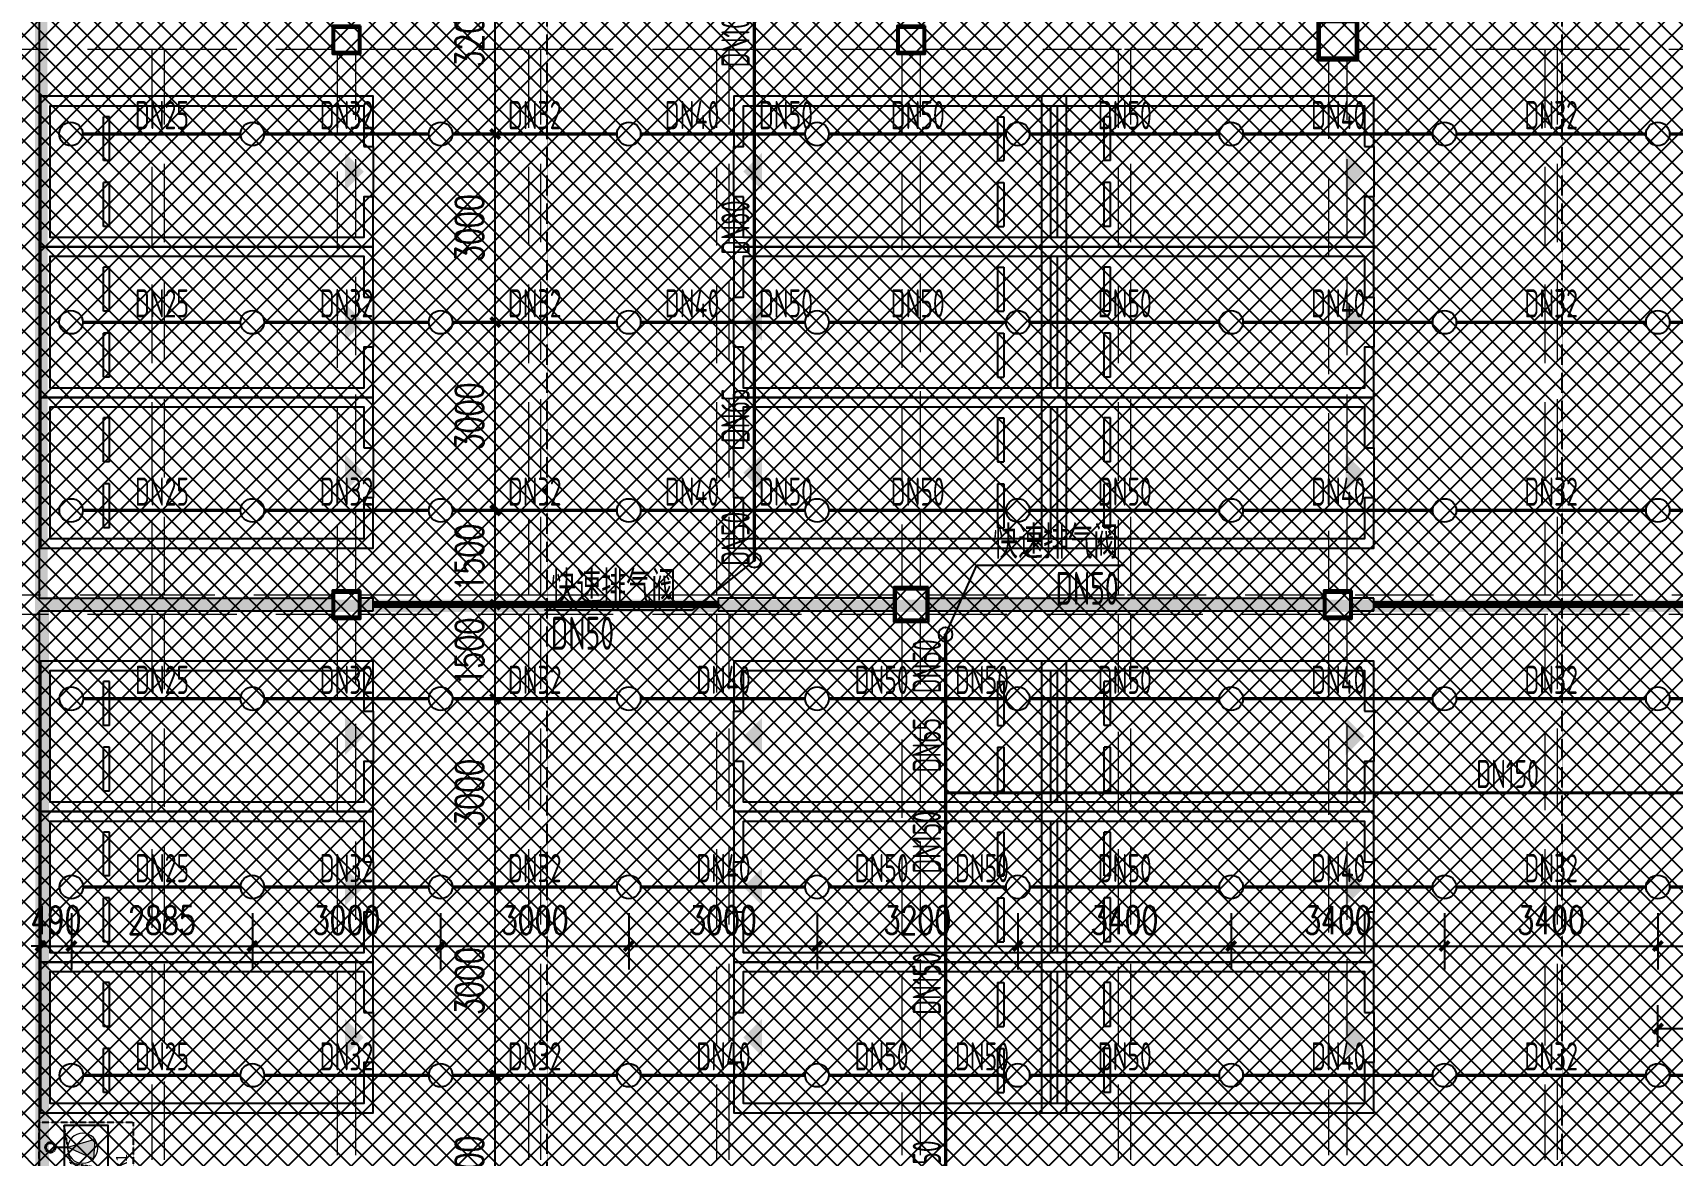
# Model space of a CAD drawing. Extents: x 6824721 to 16538177, y 2478193 to 6665639.
# Drawn here: x 8739264 to 8765394, y 2774926 to 2792814 of the extents above; entities that cross this region are included whole.
import ezdxf

# ---------------------------------------------------------------- set-up
doc = ezdxf.new("R2010")
doc.units = 0
doc.header["$LTSCALE"] = 10
for name, pattern in [('__DASH', [0.35, 0.25, -0.1]), ('DASH', [0.35, 0.25, -0.1]), ('DASHEDX2', [1.5, 1, -0.5]), ('排水', [1.1, 1, -0.1]), ('短虚线', [187.5, 125, -62.5])]:
    doc.linetypes.add(name, pattern=pattern)
for name, color, linetype, lineweight in [('$0$A-PUB_HATCH', 8, 'Continuous', 0), ('GPS-污水', 2, '排水', 40), ('钢梁', 141, 'Continuous', 18)]:
    doc.layers.add(name, color=color, linetype=linetype, lineweight=lineweight)
for name, color, linetype in [('0-wo', 8, 'Continuous'), ('0-绿', 3, 'Continuous'), ('00-停车位', 67, 'Continuous'), ('W-EQUIP_喷头', 7, 'Continuous'), ('W-PIPE-喷淋中', 6, 'Continuous'), ('W-TEXT_喷淋', 7, 'Continuous'), ('W-TWT_DIM', 3, 'Continuous'), ('W-TWT_LEAD', 3, 'Continuous'), ('W-VALVE_喷淋', 7, 'Continuous'), ('WALL', 9, 'Continuous'), ('排水', 224, 'DASHEDX2'), ('集水坑', 4, 'Continuous')]:
    doc.layers.add(name, color=color, linetype=linetype)
doc.styles.add('_TCH_DIM_T3', font='SIMPLEX', dxfattribs={"width": 0.705882, "bigfont": 'GBCBIG'})
doc.styles.add('_TWT_PIPEDN', font='TSSDENG', dxfattribs={"width": 0.8, "height": 3.5, "bigfont": 'TSSDCHN'})
doc.styles.add('_TWT_SERIAL', font='TSSDENG', dxfattribs={"width": 0.8, "height": 3.5, "bigfont": 'TSSDCHN'})
doc.styles.get("Standard").update_dxf_attribs({"font": 'TSSDENG.shx', "width": 0.7, "bigfont": 'TSSDCHN.shx'})
doc.styles.add('黑体', font='simhei.ttf', dxfattribs={"width": 0.65})
doc.dimstyles.new('_TWT_ARCH&&150', dxfattribs={"dimtxt": 446.25, "dimasz": 150, "dimexe": 375, "dimexo": 450, "dimgap": 189.375, "dimtad": 1, "dimdec": 0, "dimzin": 0, "dimdsep": 46, "dimtxsty": '_TCH_DIM_T3', "dimblk": 'ARCHTICK', "dimcen": 0.09, "dimclrt": 7, "dimazin": 2, "dimtfac": 1, "dimtdec": 0, "dimtix": 1, "dimtmove": 2, "dimatfit": 3, "dimfxl": 0, "dimtolj": 1, "dimtzin": 0, "dimarcsym": 0})

# ---------------------------------------------------------------- blocks, each defined once
blk = doc.blocks.new('车位2400x5300')
at = {"layer": '00-停车位', "color": 251}
for p, q in [((-875, -1000), (-175, -1000)), ((-875, -1100), (-875, -1000)), ((-175, -1100), (-175, -1000)), ((175, -1000), (875, -1000)), ((175, -1100), (175, -1000)), ((875, -1100), (875, -1000)), ((-875, -1100), (-175, -1100)), ((175, -1100), (875, -1100)), ((400, -5300), (-400, -5300))]:
    blk.add_line(p, q, dxfattribs=at)
blk.add_lwpolyline([(400, -5150), (400, -5300), (1200, -5300), (1200, 0), (-1200, 0), (-1200, -5300), (-400, -5300), (-400, -5150), (-1050, -5150), (-1050, -150), (1050, -150), (1050, -5150), (400, -5150)], dxfattribs=at)
blk.add_lwpolyline([(0, -5150, 0, 600, 0), (0, -4850, 600, 600, 0)], format="xyseb", dxfattribs=at)
blk = doc.blocks.new('$DorLib2D$00000213')
at = {"color": 0, "linetype": 'DASH', "const_width": 0.02}
blk.add_lwpolyline([(0.5, 0), (-0.5, 0)], dxfattribs=at)
blk = doc.blocks.new('$SB01_1')
h = blk.add_hatch(color=256)
h.dxf.hatch_style = 1
h.paths.add_polyline_path([(-0.381, -0.323), (0.5, 0), (-0.381, 0.323)])
h.paths.add_polyline_path([(0, 0), (0.002, 0), (0.002, 0.001), (0, 0.001)], flags=24)
h.paths.add_polyline_path([(0, -0.002), (0.003, -0.002), (0.003, -0.001), (0, -0.001)], flags=24)
h.paths.add_polyline_path([(0, -0.003), (0.003, -0.003), (0.003, -0.002), (0, -0.002)], flags=24)
for p, q in [((0.5, 0), (-0.381, 0.323)), ((-0.381, 0.323), (-0.381, -0.323)), ((0.5, 0), (-0.381, -0.323))]:
    blk.add_line(p, q)
blk.add_circle((0, 0), 0.5)
at = {"flags": 1}
for tag, p in [('UNIT', (0, 0)), ('SPEC', (0, -0.002)), ('WHAT', (0, -0.003))]:
    blk.add_attdef(tag, p, '', height=0.001, dxfattribs=at)
blk = doc.blocks.new('人防集水坑')
at = {"layer": 'GPS-污水', "color": 8, "linetype": '排水', "const_width": 35}
for points in [[(307486, 701151), (307284, 701151)], [(307486, 700451), (307284, 700451)]]:
    blk.add_lwpolyline(points, dxfattribs=at)
at = {"layer": 'GPS-污水', "color": 8, "linetype": '排水'}
for centre in [(307561, 701151), (307561, 700451)]:
    blk.add_circle(centre, 75, dxfattribs=at)
at = {"layer": '集水坑', "color": 8, "linetype": 'DASH', "ltscale": 0.5}
blk.add_lwpolyline([(306241, 700051), (306241, 701551), (307741, 701551), (307741, 700051)], close=True, dxfattribs=at)
at = {"layer": '集水坑', "color": 8, "linetype": 'Continuous', "ltscale": 0.5}
for points in [[(306641, 701501), (306641, 700801), (307341, 700801), (307341, 701501)], [(306641, 700801), (306641, 700101), (307341, 700101), (307341, 700801)]]:
    blk.add_lwpolyline(points, close=True, dxfattribs=at)
at = {"layer": '集水坑', "color": 8, "linetype": 'DASH', "ltscale": 0.5}
for points in [[(307341, 700801), (307237, 701397), (306641, 701501)], [(307347, 700101), (307243, 700697), (306647, 700801)]]:
    blk.add_lwpolyline(points, dxfattribs=at)
at = {"layer": '$0$A-PUB_HATCH', "color": 8, "linetype": '排水', "xscale": -480.0000000000002, "yscale": 480.0000000000002, "zscale": 480.0000000000002, "rotation": 176.2535374729293}
for p in [(307045, 701164, 0), (307045, 700464, 0)]:
    blk.add_blockref('$SB01_1', p, dxfattribs=at)
blk = doc.blocks.new('42pk')
at = {"layer": '排水', "color": 8, "linetype": 'DASH'}
blk.add_lwpolyline([(443632, 676465, 0, 0, 0), (442920, 675753, 160, 0, 0), (442496, 675329, 0, 0, 0)], format="xyseb", dxfattribs=at)
at = {"layer": '集水坑', "color": 8, "linetype": 'Continuous', "rotation": 180}
blk.add_blockref('人防集水坑', (748632, 1375275), dxfattribs=at)
at = {"layer": '0-绿', "color": 8, "linetype": 'DASH', "style": '黑体'}
blk.add_text('JSK1', height=179.2, rotation=90, dxfattribs=at).set_placement((442293, 674230, 0))
blk = doc.blocks.new('jkytk')
at = {"layer": 'WALL', "color": 1, "const_width": 200}
for points in [[(8419664, 2828577), (8419664, 2819527), (8425839, 2819527), (8425839, 2802402), (8434014, 2802402), (8434014, 2792327), (8466189, 2792327), (8466189, 2801009), (8461189, 2801002), (8461089, 2801002), (8461089, 2837102)], [(8417164, 2796727), (8417164, 2780577), (8413214, 2780577), (8413214, 2783127), (8411314, 2783127), (8411314, 2765427), (8417114, 2765427), (8417114, 2753027), (8434039, 2753027), (8434014, 2802402), (8425839, 2802402), (8425839, 2801652), (8417164, 2801652), (8417164, 2796727)]]:
    blk.add_lwpolyline(points, dxfattribs=at)
blk.add_lwpolyline([(8466189, 2792334), (8461189, 2792327), (8461189, 2792327), (8434039, 2792327), (8434039, 2753027), (8434039, 2753027), (8434039, 2759127), (8434039, 2759127), (8434039, 2753027), (8403214, 2753027), (8403214, 2744027), (8403214, 2744027), (8403214, 2739327), (8479774, 2739327), (8512896, 2775811), (8504549, 2783327), (8498891, 2783328), (8498891, 2792315), (8482776, 2792342), (8482776, 2801322), (8466189, 2801322)], close=True, dxfattribs=at)
blk = doc.blocks.new('LIANGMOBAN')
at = {"layer": '钢梁', "color": 8, "linetype": '短虚线', "lineweight": 18}
for p, q in [((1868791, 78578), (1871791, 78578)), ((1871691, 78578), (1871691, 69878)), ((1871791, 78578), (1874566, 78578)), ((1871891, 69878), (1871891, 78578)), ((1874641, 78503), (1874641, 69953)), ((1874941, 69953), (1874941, 78503)), ((1875016, 78578), (1877791, 78578)), ((1877691, 78578), (1877691, 69878)), ((1877791, 78578), (1880791, 78578)), ((1877891, 69878), (1877891, 78578)), ((1880691, 78578), (1880691, 69878)), ((1880791, 78578), (1883566, 78578)), ((1880891, 69878), (1880891, 78578)), ((1883641, 78503), (1883641, 70003)), ((1883941, 70003), (1883941, 78503)), ((1884016, 78578), (1887191, 78578)), ((1887091, 78578), (1887091, 69878)), ((1887191, 78578), (1890266, 78578)), ((1887291, 69878), (1887291, 78578)), ((1890441, 78403), (1890441, 69953)), ((1890741, 69953), (1890741, 78403)), ((1890916, 78578), (1893991, 78578)), ((1893891, 78578), (1893891, 69878)), ((1893991, 78578), (1897066, 78578)), ((1894091, 69878), (1894091, 78578)), ((1871791, 69878), (1868791, 69878)), ((1874566, 69878), (1871791, 69878)), ((1877791, 69878), (1875016, 69878)), ((1880791, 69878), (1877791, 69878)), ((1883516, 69878), (1880791, 69878)), ((1887191, 69878), (1884066, 69878)), ((1890366, 69878), (1887191, 69878)), ((1893991, 69878), (1890816, 69878)), ((1897166, 69878), (1893991, 69878)), ((1868791, 69578), (1871791, 69578)), ((1871691, 69578), (1871691, 60878)), ((1871791, 69578), (1874566, 69578)), ((1871891, 60878), (1871891, 69578)), ((1875016, 69578), (1877791, 69578)), ((1877691, 69578), (1877691, 60878)), ((1877791, 69578), (1880791, 69578)), ((1877891, 60878), (1877891, 69578)), ((1880691, 69578), (1880691, 60878)), ((1880791, 69578), (1883516, 69578)), ((1880891, 60878), (1880891, 69578)), ((1884066, 69578), (1887191, 69578)), ((1887091, 69578), (1887091, 60878)), ((1887191, 69578), (1890366, 69578)), ((1887291, 60878), (1887291, 69578)), ((1890816, 69578), (1893991, 69578)), ((1893891, 69578), (1893891, 60878)), ((1893991, 69578), (1897166, 69578)), ((1894091, 60878), (1894091, 69578)), ((1874641, 69503), (1874641, 60953)), ((1874941, 60953), (1874941, 69503)), ((1883641, 69453), (1883641, 60953)), ((1883941, 60953), (1883941, 69453)), ((1890441, 69503), (1890441, 60953)), ((1890741, 60953), (1890741, 69503))]:
    blk.add_line(p, q, dxfattribs=at)
blk = doc.blocks.new('_ArchTick')
at = {"color": 0, "linetype": 'ByBlock', "const_width": 0.4}
blk.add_lwpolyline([(-0.5, -0.5), (0.5, 0.5)], dxfattribs=at)
blk = doc.blocks.new('*D895')
at = {"layer": 'Defpoints', "color": 0, "transparency": 16777216}
for p in [(8768564, 2776945), (8765164, 2776201), (8768564, 2776201)]:
    blk.add_point(p, dxfattribs=at)
at = {"layer": 'W-TWT_DIM', "color": 0, "lineweight": -2, "transparency": 16777216}
for p, q in [((8765164, 2776651), (8765164, 2777320)), ((8768564, 2776651), (8768564, 2777320)), ((8765164, 2776945), (8768564, 2776945))]:
    blk.add_line(p, q, dxfattribs=at)
at = {"layer": 'W-TWT_DIM', "color": 0, "lineweight": -2, "transparency": 16777216, "xscale": 150, "yscale": 150, "zscale": 150, "rotation": 180}
blk.add_blockref('_ArchTick', (8765164, 2776945), dxfattribs=at)
at = {"layer": 'W-TWT_DIM', "color": 0, "lineweight": -2, "transparency": 16777216, "xscale": 150, "yscale": 150, "zscale": 150}
blk.add_blockref('_ArchTick', (8768564, 2776945), dxfattribs=at)
at = {"layer": 'W-TWT_DIM', "color": 7, "transparency": 16777216, "insert": (8766864, 2777357), "char_height": 446.2, "attachment_point": 5, "style": '_TCH_DIM_T3'}
blk.add_mtext('\\A1;3400', dxfattribs=at)
blk = doc.blocks.new('*D1276')
at = {"layer": 'Defpoints', "color": 0, "transparency": 16777216}
for p in [(8746635, 2776201), (8746635, 2776201), (8746635, 2773201)]:
    blk.add_point(p, dxfattribs=at)
at = {"layer": 'W-TWT_DIM', "color": 0, "lineweight": -2, "transparency": 16777216}
for p, q in [((8746185, 2776201), (8746260, 2776201)), ((8746635, 2773201), (8746635, 2776201)), ((8746185, 2773201), (8746260, 2773201))]:
    blk.add_line(p, q, dxfattribs=at)
at = {"layer": 'W-TWT_DIM', "color": 0, "lineweight": -2, "transparency": 16777216, "xscale": 150, "yscale": 150, "zscale": 150}
for p, rotation in [((8746635, 2776201), 90), ((8746635, 2773201), 270)]:
    blk.add_blockref('_ArchTick', p, dxfattribs=dict(at, rotation=rotation))
at = {"layer": 'W-TWT_DIM', "color": 7, "transparency": 16777216, "insert": (8746222, 2774701), "char_height": 446.2, "attachment_point": 5, "rotation": 90, "style": '_TCH_DIM_T3'}
blk.add_mtext('\\A1;3000', dxfattribs=at)
blk = doc.blocks.new('*D1277')
at = {"layer": 'Defpoints', "color": 0, "transparency": 16777216}
for p in [(8746635, 2779201), (8746635, 2779201), (8746635, 2776201)]:
    blk.add_point(p, dxfattribs=at)
at = {"layer": 'W-TWT_DIM', "color": 0, "lineweight": -2, "transparency": 16777216}
for p, q in [((8746185, 2779201), (8746260, 2779201)), ((8746635, 2776201), (8746635, 2779201)), ((8746185, 2776201), (8746260, 2776201))]:
    blk.add_line(p, q, dxfattribs=at)
at = {"layer": 'W-TWT_DIM', "color": 0, "lineweight": -2, "transparency": 16777216, "xscale": 150, "yscale": 150, "zscale": 150}
for p, rotation in [((8746635, 2779201), 90), ((8746635, 2776201), 270)]:
    blk.add_blockref('_ArchTick', p, dxfattribs=dict(at, rotation=rotation))
at = {"layer": 'W-TWT_DIM', "color": 7, "transparency": 16777216, "insert": (8746222, 2777701), "char_height": 446.2, "attachment_point": 5, "rotation": 90, "style": '_TCH_DIM_T3'}
blk.add_mtext('\\A1;3000', dxfattribs=at)
blk = doc.blocks.new('*D1278')
at = {"layer": 'Defpoints', "color": 0, "transparency": 16777216}
for p in [(8746635, 2782201), (8746635, 2782201), (8746635, 2779201)]:
    blk.add_point(p, dxfattribs=at)
at = {"layer": 'W-TWT_DIM', "color": 0, "lineweight": -2, "transparency": 16777216}
for p, q in [((8746185, 2782201), (8746260, 2782201)), ((8746635, 2779201), (8746635, 2782201)), ((8746185, 2779201), (8746260, 2779201))]:
    blk.add_line(p, q, dxfattribs=at)
at = {"layer": 'W-TWT_DIM', "color": 0, "lineweight": -2, "transparency": 16777216, "xscale": 150, "yscale": 150, "zscale": 150}
for p, rotation in [((8746635, 2782201), 90), ((8746635, 2779201), 270)]:
    blk.add_blockref('_ArchTick', p, dxfattribs=dict(at, rotation=rotation))
at = {"layer": 'W-TWT_DIM', "color": 7, "transparency": 16777216, "insert": (8746222, 2780701), "char_height": 446.2, "attachment_point": 5, "rotation": 90, "style": '_TCH_DIM_T3'}
blk.add_mtext('\\A1;3000', dxfattribs=at)
blk = doc.blocks.new('*D1279')
at = {"layer": 'Defpoints', "color": 0, "transparency": 16777216}
for p in [(8746635, 2783701), (8746635, 2783701), (8746635, 2782201)]:
    blk.add_point(p, dxfattribs=at)
at = {"layer": 'W-TWT_DIM', "color": 0, "lineweight": -2, "transparency": 16777216}
for p, q in [((8746185, 2783701), (8746260, 2783701)), ((8746635, 2782201), (8746635, 2783701)), ((8746185, 2782201), (8746260, 2782201))]:
    blk.add_line(p, q, dxfattribs=at)
at = {"layer": 'W-TWT_DIM', "color": 0, "lineweight": -2, "transparency": 16777216, "xscale": 150, "yscale": 150, "zscale": 150}
for p, rotation in [((8746635, 2783701), 90), ((8746635, 2782201), 270)]:
    blk.add_blockref('_ArchTick', p, dxfattribs=dict(at, rotation=rotation))
at = {"layer": 'W-TWT_DIM', "color": 7, "transparency": 16777216, "insert": (8746222, 2782951), "char_height": 446.2, "attachment_point": 5, "rotation": 90, "style": '_TCH_DIM_T3'}
blk.add_mtext('\\A1;1500', dxfattribs=at)
blk = doc.blocks.new('*D1280')
at = {"layer": 'Defpoints', "color": 0, "transparency": 16777216}
for p in [(8746635, 2785201), (8746635, 2785201), (8746635, 2783701)]:
    blk.add_point(p, dxfattribs=at)
at = {"layer": 'W-TWT_DIM', "color": 0, "lineweight": -2, "transparency": 16777216}
for p, q in [((8746185, 2785201), (8746260, 2785201)), ((8746635, 2783701), (8746635, 2785201)), ((8746185, 2783701), (8746260, 2783701))]:
    blk.add_line(p, q, dxfattribs=at)
at = {"layer": 'W-TWT_DIM', "color": 0, "lineweight": -2, "transparency": 16777216, "xscale": 150, "yscale": 150, "zscale": 150}
for p, rotation in [((8746635, 2785201), 90), ((8746635, 2783701), 270)]:
    blk.add_blockref('_ArchTick', p, dxfattribs=dict(at, rotation=rotation))
at = {"layer": 'W-TWT_DIM', "color": 7, "transparency": 16777216, "insert": (8746222, 2784451), "char_height": 446.2, "attachment_point": 5, "rotation": 90, "style": '_TCH_DIM_T3'}
blk.add_mtext('\\A1;1500', dxfattribs=at)
blk = doc.blocks.new('*D1281')
at = {"layer": 'Defpoints', "color": 0, "transparency": 16777216}
for p in [(8746635, 2788201), (8746635, 2788201), (8746635, 2785201)]:
    blk.add_point(p, dxfattribs=at)
at = {"layer": 'W-TWT_DIM', "color": 0, "lineweight": -2, "transparency": 16777216}
for p, q in [((8746185, 2788201), (8746260, 2788201)), ((8746635, 2785201), (8746635, 2788201)), ((8746185, 2785201), (8746260, 2785201))]:
    blk.add_line(p, q, dxfattribs=at)
at = {"layer": 'W-TWT_DIM', "color": 0, "lineweight": -2, "transparency": 16777216, "xscale": 150, "yscale": 150, "zscale": 150}
for p, rotation in [((8746635, 2788201), 90), ((8746635, 2785201), 270)]:
    blk.add_blockref('_ArchTick', p, dxfattribs=dict(at, rotation=rotation))
at = {"layer": 'W-TWT_DIM', "color": 7, "transparency": 16777216, "insert": (8746222, 2786701), "char_height": 446.2, "attachment_point": 5, "rotation": 90, "style": '_TCH_DIM_T3'}
blk.add_mtext('\\A1;3000', dxfattribs=at)
blk = doc.blocks.new('*D1282')
at = {"layer": 'Defpoints', "color": 0, "transparency": 16777216}
for p in [(8746635, 2791201), (8746635, 2791201), (8746635, 2788201)]:
    blk.add_point(p, dxfattribs=at)
at = {"layer": 'W-TWT_DIM', "color": 0, "lineweight": -2, "transparency": 16777216}
for p, q in [((8746185, 2791201), (8746260, 2791201)), ((8746635, 2788201), (8746635, 2791201)), ((8746185, 2788201), (8746260, 2788201))]:
    blk.add_line(p, q, dxfattribs=at)
at = {"layer": 'W-TWT_DIM', "color": 0, "lineweight": -2, "transparency": 16777216, "xscale": 150, "yscale": 150, "zscale": 150}
for p, rotation in [((8746635, 2791201), 90), ((8746635, 2788201), 270)]:
    blk.add_blockref('_ArchTick', p, dxfattribs=dict(at, rotation=rotation))
at = {"layer": 'W-TWT_DIM', "color": 7, "transparency": 16777216, "insert": (8746222, 2789701), "char_height": 446.2, "attachment_point": 5, "rotation": 90, "style": '_TCH_DIM_T3'}
blk.add_mtext('\\A1;3000', dxfattribs=at)
blk = doc.blocks.new('*D1283')
at = {"layer": 'Defpoints', "color": 0, "transparency": 16777216}
for p in [(8746635, 2794401), (8746635, 2794401), (8746635, 2791201)]:
    blk.add_point(p, dxfattribs=at)
at = {"layer": 'W-TWT_DIM', "color": 0, "lineweight": -2, "transparency": 16777216}
for p, q in [((8746185, 2794401), (8746260, 2794401)), ((8746635, 2791201), (8746635, 2794401)), ((8746185, 2791201), (8746260, 2791201))]:
    blk.add_line(p, q, dxfattribs=at)
at = {"layer": 'W-TWT_DIM', "color": 0, "lineweight": -2, "transparency": 16777216, "xscale": 150, "yscale": 150, "zscale": 150}
for p, rotation in [((8746635, 2794401), 90), ((8746635, 2791201), 270)]:
    blk.add_blockref('_ArchTick', p, dxfattribs=dict(at, rotation=rotation))
at = {"layer": 'W-TWT_DIM', "color": 7, "transparency": 16777216, "insert": (8746222, 2792801), "char_height": 446.2, "attachment_point": 5, "rotation": 90, "style": '_TCH_DIM_T3'}
blk.add_mtext('\\A1;3200', dxfattribs=at)
blk = doc.blocks.new('*D1419')
at = {"layer": 'Defpoints', "color": 0, "transparency": 16777216}
for p in [(8765164, 2779236), (8768164, 2779236), (8768164, 2778260)]:
    blk.add_point(p, dxfattribs=at)
at = {"layer": 'W-TWT_DIM', "color": 0, "lineweight": -2, "transparency": 16777216}
for p, q in [((8765164, 2778786), (8765164, 2777885)), ((8768164, 2778786), (8768164, 2777885)), ((8765164, 2778260), (8768164, 2778260))]:
    blk.add_line(p, q, dxfattribs=at)
at = {"layer": 'W-TWT_DIM', "color": 0, "lineweight": -2, "transparency": 16777216, "xscale": 150, "yscale": 150, "zscale": 150, "rotation": 180}
blk.add_blockref('_ArchTick', (8765164, 2778260), dxfattribs=at)
at = {"layer": 'W-TWT_DIM', "color": 0, "lineweight": -2, "transparency": 16777216, "xscale": 150, "yscale": 150, "zscale": 150}
blk.add_blockref('_ArchTick', (8768164, 2778260), dxfattribs=at)
at = {"layer": 'W-TWT_DIM', "color": 7, "transparency": 16777216, "insert": (8766664, 2778672), "char_height": 446.2, "attachment_point": 5, "style": '_TCH_DIM_T3'}
blk.add_mtext('\\A1;3000', dxfattribs=at)
blk = doc.blocks.new('*D1420')
at = {"layer": 'Defpoints', "color": 0, "transparency": 16777216}
for p in [(8761764, 2779236), (8765164, 2779236), (8765164, 2778260)]:
    blk.add_point(p, dxfattribs=at)
at = {"layer": 'W-TWT_DIM', "color": 0, "lineweight": -2, "transparency": 16777216}
for p, q in [((8761764, 2778786), (8761764, 2777885)), ((8765164, 2778786), (8765164, 2777885)), ((8761764, 2778260), (8765164, 2778260))]:
    blk.add_line(p, q, dxfattribs=at)
at = {"layer": 'W-TWT_DIM', "color": 0, "lineweight": -2, "transparency": 16777216, "xscale": 150, "yscale": 150, "zscale": 150, "rotation": 180}
blk.add_blockref('_ArchTick', (8761764, 2778260), dxfattribs=at)
at = {"layer": 'W-TWT_DIM', "color": 0, "lineweight": -2, "transparency": 16777216, "xscale": 150, "yscale": 150, "zscale": 150}
blk.add_blockref('_ArchTick', (8765164, 2778260), dxfattribs=at)
at = {"layer": 'W-TWT_DIM', "color": 7, "transparency": 16777216, "insert": (8763464, 2778672), "char_height": 446.2, "attachment_point": 5, "style": '_TCH_DIM_T3'}
blk.add_mtext('\\A1;3400', dxfattribs=at)
blk = doc.blocks.new('*D1421')
at = {"layer": 'Defpoints', "color": 0, "transparency": 16777216}
for p in [(8758364, 2779236), (8761764, 2779236), (8761764, 2778260)]:
    blk.add_point(p, dxfattribs=at)
at = {"layer": 'W-TWT_DIM', "color": 0, "lineweight": -2, "transparency": 16777216}
for p, q in [((8758364, 2778786), (8758364, 2777885)), ((8761764, 2778786), (8761764, 2777885)), ((8758364, 2778260), (8761764, 2778260))]:
    blk.add_line(p, q, dxfattribs=at)
at = {"layer": 'W-TWT_DIM', "color": 0, "lineweight": -2, "transparency": 16777216, "xscale": 150, "yscale": 150, "zscale": 150, "rotation": 180}
blk.add_blockref('_ArchTick', (8758364, 2778260), dxfattribs=at)
at = {"layer": 'W-TWT_DIM', "color": 0, "lineweight": -2, "transparency": 16777216, "xscale": 150, "yscale": 150, "zscale": 150}
blk.add_blockref('_ArchTick', (8761764, 2778260), dxfattribs=at)
at = {"layer": 'W-TWT_DIM', "color": 7, "transparency": 16777216, "insert": (8760064, 2778672), "char_height": 446.2, "attachment_point": 5, "style": '_TCH_DIM_T3'}
blk.add_mtext('\\A1;3400', dxfattribs=at)
blk = doc.blocks.new('*D1422')
at = {"layer": 'Defpoints', "color": 0, "transparency": 16777216}
for p in [(8754964, 2779236), (8758364, 2779236), (8758364, 2778260)]:
    blk.add_point(p, dxfattribs=at)
at = {"layer": 'W-TWT_DIM', "color": 0, "lineweight": -2, "transparency": 16777216}
for p, q in [((8754964, 2778786), (8754964, 2777885)), ((8758364, 2778786), (8758364, 2777885)), ((8754964, 2778260), (8758364, 2778260))]:
    blk.add_line(p, q, dxfattribs=at)
at = {"layer": 'W-TWT_DIM', "color": 0, "lineweight": -2, "transparency": 16777216, "xscale": 150, "yscale": 150, "zscale": 150, "rotation": 180}
blk.add_blockref('_ArchTick', (8754964, 2778260), dxfattribs=at)
at = {"layer": 'W-TWT_DIM', "color": 0, "lineweight": -2, "transparency": 16777216, "xscale": 150, "yscale": 150, "zscale": 150}
blk.add_blockref('_ArchTick', (8758364, 2778260), dxfattribs=at)
at = {"layer": 'W-TWT_DIM', "color": 7, "transparency": 16777216, "insert": (8756664, 2778672), "char_height": 446.2, "attachment_point": 5, "style": '_TCH_DIM_T3'}
blk.add_mtext('\\A1;3400', dxfattribs=at)
blk = doc.blocks.new('*D1423')
at = {"layer": 'Defpoints', "color": 0, "transparency": 16777216}
for p in [(8751764, 2779236), (8754964, 2779236), (8754964, 2778260)]:
    blk.add_point(p, dxfattribs=at)
at = {"layer": 'W-TWT_DIM', "color": 0, "lineweight": -2, "transparency": 16777216}
for p, q in [((8751764, 2778786), (8751764, 2777885)), ((8754964, 2778786), (8754964, 2777885)), ((8751764, 2778260), (8754964, 2778260))]:
    blk.add_line(p, q, dxfattribs=at)
at = {"layer": 'W-TWT_DIM', "color": 0, "lineweight": -2, "transparency": 16777216, "xscale": 150, "yscale": 150, "zscale": 150, "rotation": 180}
blk.add_blockref('_ArchTick', (8751764, 2778260), dxfattribs=at)
at = {"layer": 'W-TWT_DIM', "color": 0, "lineweight": -2, "transparency": 16777216, "xscale": 150, "yscale": 150, "zscale": 150}
blk.add_blockref('_ArchTick', (8754964, 2778260), dxfattribs=at)
at = {"layer": 'W-TWT_DIM', "color": 7, "transparency": 16777216, "insert": (8753364, 2778672), "char_height": 446.2, "attachment_point": 5, "style": '_TCH_DIM_T3'}
blk.add_mtext('\\A1;3200', dxfattribs=at)
blk = doc.blocks.new('*D1424')
at = {"layer": 'Defpoints', "color": 0, "transparency": 16777216}
for p in [(8748764, 2779236), (8751764, 2779236), (8751764, 2778260)]:
    blk.add_point(p, dxfattribs=at)
at = {"layer": 'W-TWT_DIM', "color": 0, "lineweight": -2, "transparency": 16777216}
for p, q in [((8748764, 2778786), (8748764, 2777885)), ((8751764, 2778786), (8751764, 2777885)), ((8748764, 2778260), (8751764, 2778260))]:
    blk.add_line(p, q, dxfattribs=at)
at = {"layer": 'W-TWT_DIM', "color": 0, "lineweight": -2, "transparency": 16777216, "xscale": 150, "yscale": 150, "zscale": 150, "rotation": 180}
blk.add_blockref('_ArchTick', (8748764, 2778260), dxfattribs=at)
at = {"layer": 'W-TWT_DIM', "color": 0, "lineweight": -2, "transparency": 16777216, "xscale": 150, "yscale": 150, "zscale": 150}
blk.add_blockref('_ArchTick', (8751764, 2778260), dxfattribs=at)
at = {"layer": 'W-TWT_DIM', "color": 7, "transparency": 16777216, "insert": (8750264, 2778672), "char_height": 446.2, "attachment_point": 5, "style": '_TCH_DIM_T3'}
blk.add_mtext('\\A1;3000', dxfattribs=at)
blk = doc.blocks.new('*D1425')
at = {"layer": 'Defpoints', "color": 0, "transparency": 16777216}
for p in [(8745764, 2779236), (8748764, 2779236), (8748764, 2778260)]:
    blk.add_point(p, dxfattribs=at)
at = {"layer": 'W-TWT_DIM', "color": 0, "lineweight": -2, "transparency": 16777216}
for p, q in [((8745764, 2778786), (8745764, 2777885)), ((8748764, 2778786), (8748764, 2777885)), ((8745764, 2778260), (8748764, 2778260))]:
    blk.add_line(p, q, dxfattribs=at)
at = {"layer": 'W-TWT_DIM', "color": 0, "lineweight": -2, "transparency": 16777216, "xscale": 150, "yscale": 150, "zscale": 150, "rotation": 180}
blk.add_blockref('_ArchTick', (8745764, 2778260), dxfattribs=at)
at = {"layer": 'W-TWT_DIM', "color": 0, "lineweight": -2, "transparency": 16777216, "xscale": 150, "yscale": 150, "zscale": 150}
blk.add_blockref('_ArchTick', (8748764, 2778260), dxfattribs=at)
at = {"layer": 'W-TWT_DIM', "color": 7, "transparency": 16777216, "insert": (8747264, 2778672), "char_height": 446.2, "attachment_point": 5, "style": '_TCH_DIM_T3'}
blk.add_mtext('\\A1;3000', dxfattribs=at)
blk = doc.blocks.new('*D1426')
at = {"layer": 'Defpoints', "color": 0, "transparency": 16777216}
for p in [(8742764, 2779236), (8745764, 2779236), (8745764, 2778260)]:
    blk.add_point(p, dxfattribs=at)
at = {"layer": 'W-TWT_DIM', "color": 0, "lineweight": -2, "transparency": 16777216}
for p, q in [((8742764, 2778786), (8742764, 2777885)), ((8745764, 2778786), (8745764, 2777885)), ((8742764, 2778260), (8745764, 2778260))]:
    blk.add_line(p, q, dxfattribs=at)
at = {"layer": 'W-TWT_DIM', "color": 0, "lineweight": -2, "transparency": 16777216, "xscale": 150, "yscale": 150, "zscale": 150, "rotation": 180}
blk.add_blockref('_ArchTick', (8742764, 2778260), dxfattribs=at)
at = {"layer": 'W-TWT_DIM', "color": 0, "lineweight": -2, "transparency": 16777216, "xscale": 150, "yscale": 150, "zscale": 150}
blk.add_blockref('_ArchTick', (8745764, 2778260), dxfattribs=at)
at = {"layer": 'W-TWT_DIM', "color": 7, "transparency": 16777216, "insert": (8744264, 2778672), "char_height": 446.2, "attachment_point": 5, "style": '_TCH_DIM_T3'}
blk.add_mtext('\\A1;3000', dxfattribs=at)
blk = doc.blocks.new('*D1427')
at = {"layer": 'Defpoints', "color": 0, "transparency": 16777216}
for p in [(8739879, 2779236), (8742764, 2779236), (8742764, 2778260)]:
    blk.add_point(p, dxfattribs=at)
at = {"layer": 'W-TWT_DIM', "color": 0, "lineweight": -2, "transparency": 16777216}
for p, q in [((8739879, 2778786), (8739879, 2777885)), ((8742764, 2778786), (8742764, 2777885)), ((8739879, 2778260), (8742764, 2778260))]:
    blk.add_line(p, q, dxfattribs=at)
at = {"layer": 'W-TWT_DIM', "color": 0, "lineweight": -2, "transparency": 16777216, "xscale": 150, "yscale": 150, "zscale": 150, "rotation": 180}
blk.add_blockref('_ArchTick', (8739879, 2778260), dxfattribs=at)
at = {"layer": 'W-TWT_DIM', "color": 0, "lineweight": -2, "transparency": 16777216, "xscale": 150, "yscale": 150, "zscale": 150}
blk.add_blockref('_ArchTick', (8742764, 2778260), dxfattribs=at)
at = {"layer": 'W-TWT_DIM', "color": 7, "transparency": 16777216, "insert": (8741322, 2778672), "char_height": 446.2, "attachment_point": 5, "style": '_TCH_DIM_T3'}
blk.add_mtext('\\A1;2885', dxfattribs=at)
blk = doc.blocks.new('*D1428')
at = {"layer": 'Defpoints', "color": 0, "transparency": 16777216}
for p in [(8739389, 2779236), (8739879, 2779236), (8739879, 2778260)]:
    blk.add_point(p, dxfattribs=at)
at = {"layer": 'W-TWT_DIM', "color": 0, "lineweight": -2, "transparency": 16777216}
for p, q in [((8739389, 2778786), (8739389, 2777885)), ((8739879, 2778786), (8739879, 2777885)), ((8739389, 2778260), (8739239, 2778260)), ((8739389, 2778260), (8739879, 2778260)), ((8739879, 2778260), (8740029, 2778260))]:
    blk.add_line(p, q, dxfattribs=at)
at = {"layer": 'W-TWT_DIM', "color": 0, "lineweight": -2, "transparency": 16777216, "xscale": 150, "yscale": 150, "zscale": 150}
blk.add_blockref('_ArchTick', (8739389, 2778260), dxfattribs=at)
at = {"layer": 'W-TWT_DIM', "color": 0, "lineweight": -2, "transparency": 16777216, "xscale": 150, "yscale": 150, "zscale": 150, "rotation": 180}
blk.add_blockref('_ArchTick', (8739879, 2778260), dxfattribs=at)
at = {"layer": 'W-TWT_DIM', "color": 7, "transparency": 16777216, "insert": (8739634, 2778672), "char_height": 446.2, "attachment_point": 5, "style": '_TCH_DIM_T3'}
blk.add_mtext('\\A1;490', dxfattribs=at)
blk = doc.blocks.new('$TwtSys$00000125')
blk.add_circle((0, 0, 0), 1)
blk = doc.blocks.new('*X173')
at = {"color": 0}
for p, q in [((67765, 41337), (67838, 41410)), ((67846, 41260), (67765, 41341)), ((67766, 41321), (67854, 41409)), ((67828, 41261), (67766, 41323)), ((67861, 41263), (67768, 41356)), ((67769, 41358), (67817, 41406)), ((67770, 41307), (67868, 41405)), ((67874, 41268), (67773, 41369)), ((67776, 41295), (67880, 41399)), ((67799, 41272), (67777, 41294)), ((67885, 41275), (67780, 41380)), ((67784, 41285), (67890, 41391)), ((67894, 41283), (67788, 41389)), ((67793, 41277), (67898, 41382)), ((67902, 41293), (67798, 41397)), ((67804, 41269), (67906, 41371)), ((67908, 41304), (67809, 41403)), ((67816, 41264), (67911, 41359)), ((67913, 41318), (67822, 41408)), ((67830, 41261), (67914, 41345)), ((67915, 41333), (67838, 41410)), ((67848, 41260), (67914, 41327)), ((67913, 41353), (67858, 41408)), ((67872, 41267), (67908, 41303))]:
    blk.add_line(p, q, dxfattribs=at)
blk = doc.blocks.new('$VALVE$00000374')
at = {"elevation": 0}
blk.add_lwpolyline([(-63, 0, 1), (63, 0, 1), (-63, 0, 1.063538)], format="xyb", dxfattribs=at)
at = {"color": 7}
for radius in [6.64, 4.98]:
    blk.add_circle((0, 0, 0), radius, dxfattribs=at)
for p in [(-63, 0, 0), (63, 0, 0)]:
    blk.add_point(p)
at = {"color": 7, "xscale": 0.0637181236379547, "yscale": 0.0637181236379547, "zscale": 0.0637181236379547}
blk.add_blockref('*X173', (-4323, -2634, 0), dxfattribs=at)

msp = doc.modelspace()

# ---------------------------------------------------------------- hatches: boundary and pattern name
h = msp.add_hatch()
h.set_pattern_fill('ANSI37', color=8, scale=150)
h.set_pattern_definition([(45, (8303016.86, 2710265.2), (-168.3798, 168.3798), []), (135, (8303016.86, 2710265.2), (-168.3798, -168.3798), [])])
h.paths.add_polyline_path([(8824414.1, 2949451.5), (8824414.1, 2935151.5), (8842714.1, 2935151.5), (8842714.1, 2879526.5), (8827964.1, 2879526.5), (8827964.1, 2881476.5), (8830839.1, 2881476.5), (8830939.1, 2886876.5), (8804334.6, 2886876.5), (8804142.3, 2820149.7), (8833564.1, 2820152.3), (8833564.1, 2817714.5), (8841204.8, 2810768), (8839163.9, 2808501.4), (8843102.6, 2804955), (8820829.2, 2780217.9), (8820829.2, 2770055.4), (8785124.6, 2730401.5), (8708264.1, 2730401.5), (8708264.1, 2736351.5), (8695014.1, 2750701.5), (8695014.1, 2775001.5), (8703014.1, 2775002.8), (8703014.1, 2949451.5), (8712039.3, 2949451.5)])

# ---------------------------------------------------------------- linework, layer by layer
at = {"layer": '0-wo', "color": 8}
for p, q in [((8739364.1, 2793776.5), (8739364.1, 2792363)), ((8759739.1, 2793026.5), (8759739.1, 2792376.5)), ((8760389.1, 2792376.5), (8760389.1, 2793026.5)), ((8744039.1, 2792926.5), (8744039.1, 2792476.5)), ((8744489.1, 2792476.5), (8744489.1, 2792926.5)), ((8753039.1, 2792926.5), (8753039.1, 2792476.5)), ((8753489.1, 2792476.5), (8753489.1, 2792926.5)), ((8744039.1, 2792476.5), (8744489.1, 2792476.5)), ((8753039.1, 2792476.5), (8753489.1, 2792476.5)), ((8739364.1, 2792363), (8739364.1, 2783801.5)), ((8759739.1, 2792376.5), (8760389.1, 2792376.5)), ((8744489.1, 2783926.5), (8744039.1, 2783926.5)), ((8744039.1, 2783926.5), (8744039.1, 2783476.5)), ((8744489.1, 2783476.5), (8744489.1, 2783926.5)), ((8753539.1, 2783976.5), (8752989.1, 2783976.5)), ((8752989.1, 2783976.5), (8752989.1, 2783426.5)), ((8753539.1, 2783426.5), (8753539.1, 2783976.5)), ((8760289.1, 2783926.5), (8759839.1, 2783926.5)), ((8759839.1, 2783926.5), (8759839.1, 2783476.5)), ((8760289.1, 2783476.5), (8760289.1, 2783926.5)), ((8739364.1, 2783801.5), (8744039.1, 2783801.5)), ((8739364.1, 2783601.5), (8744039.1, 2783601.5)), ((8739364.1, 2783601.5), (8739364.1, 2747826.5)), ((8744689.1, 2783801.5), (8744489.1, 2783801.5)), ((8744489.1, 2783601.5), (8744689.1, 2783601.5)), ((8744689.1, 2783601.5), (8744689.1, 2783801.5)), ((8752989.1, 2783801.5), (8750189.1, 2783801.5)), ((8750189.1, 2783801.5), (8750189.1, 2783601.5)), ((8750189.1, 2783601.5), (8752989.1, 2783601.5)), ((8753539.1, 2783801.5), (8759839.1, 2783801.5)), ((8753539.1, 2783601.5), (8759839.1, 2783601.5)), ((8760639.1, 2783801.5), (8760289.1, 2783801.5)), ((8760289.1, 2783601.5), (8760639.1, 2783601.5)), ((8760639.1, 2783601.5), (8760639.1, 2783801.5)), ((8744039.1, 2783476.5), (8744489.1, 2783476.5)), ((8752989.1, 2783426.5), (8753539.1, 2783426.5)), ((8759839.1, 2783476.5), (8760289.1, 2783476.5))]:
    msp.add_line(p, q, dxfattribs=at)
at = {"layer": '0-wo', "color": 8, "linetype": '__DASH', "ltscale": 1.5}
for points in [[(8747464.1, 2741939), (8747464.1, 2812201.5)], [(8763639.1, 2741939), (8763639.1, 2812201.5)]]:
    msp.add_lwpolyline(points, dxfattribs=at)
at = {"layer": '0-wo', "color": 8, "lineweight": 35}
for points in [[(8760389.1, 2793026.5), (8759739.1, 2793026.5), (8759739.1, 2792376.5), (8760389.1, 2792376.5)], [(8760349.1, 2792416.5), (8759779.1, 2792416.5), (8759779.1, 2792986.5), (8760349.1, 2792986.5)], [(8744489.1, 2792926.5), (8744039.1, 2792926.5), (8744039.1, 2792476.5), (8744489.1, 2792476.5)], [(8744459.1, 2792506.5), (8744069.1, 2792506.5), (8744069.1, 2792896.5), (8744459.1, 2792896.5)], [(8753489.1, 2792926.5), (8753039.1, 2792926.5), (8753039.1, 2792476.5), (8753489.1, 2792476.5)], [(8753459.1, 2792506.5), (8753069.1, 2792506.5), (8753069.1, 2792896.5), (8753459.1, 2792896.5)], [(8744489.1, 2783926.5), (8744039.1, 2783926.5), (8744039.1, 2783476.5), (8744489.1, 2783476.5)], [(8744459.1, 2783506.5), (8744069.1, 2783506.5), (8744069.1, 2783896.5), (8744459.1, 2783896.5)], [(8753539.1, 2783976.5), (8752989.1, 2783976.5), (8752989.1, 2783426.5), (8753539.1, 2783426.5)], [(8753509.1, 2783456.5), (8753019.1, 2783456.5), (8753019.1, 2783946.5), (8753509.1, 2783946.5)], [(8760289.1, 2783926.5), (8759839.1, 2783926.5), (8759839.1, 2783476.5), (8760289.1, 2783476.5)], [(8760259.1, 2783506.5), (8759869.1, 2783506.5), (8759869.1, 2783896.5), (8760259.1, 2783896.5)]]:
    msp.add_lwpolyline(points, close=True, dxfattribs=at)
at = {"layer": 'W-PIPE-喷淋中', "ltscale": 1.5, "const_width": 52.5}
for points in [[(8750764.1, 2791201.5), (8750764.1, 2794401.5)], [(8742576.6, 2791201.5), (8740058.5, 2791201.5)], [(8745576.6, 2791201.5), (8742951.6, 2791201.5)], [(8748576.6, 2791201.5), (8745951.6, 2791201.5)], [(8748951.6, 2791201.5), (8750764.1, 2791201.5)], [(8750764.1, 2788201.5), (8750764.1, 2791201.5)], [(8750764.1, 2791201.5), (8751576.6, 2791201.5)], [(8751951.6, 2791201.5), (8754776.6, 2791201.5)], [(8755151.6, 2791201.5), (8758176.6, 2791201.5)], [(8758551.6, 2791201.5), (8761576.6, 2791201.5)], [(8761951.6, 2791201.5), (8764976.6, 2791201.5)], [(8765351.6, 2791201.5), (8767776.6, 2791201.5)], [(8742576.6, 2788201.5), (8740060.6, 2788201.5)], [(8745576.6, 2788201.5), (8742951.6, 2788201.5)], [(8748576.6, 2788201.5), (8745951.6, 2788201.5)], [(8748951.6, 2788201.5), (8750764.1, 2788201.5)], [(8750764.1, 2788201.5), (8751576.6, 2788201.5)], [(8750764.1, 2785201.5), (8750764.1, 2788201.5)], [(8751951.6, 2788201.5), (8754776.6, 2788201.5)], [(8755151.6, 2788201.5), (8758176.6, 2788201.5)], [(8758551.6, 2788201.5), (8761576.6, 2788201.5)], [(8761951.6, 2788201.5), (8764976.6, 2788201.5)], [(8765351.6, 2788201.5), (8767776.6, 2788201.5)], [(8742576.6, 2785201.5), (8740062.6, 2785201.5)], [(8745576.6, 2785201.5), (8742951.6, 2785201.5)], [(8748576.6, 2785201.5), (8745951.6, 2785201.5)], [(8750764.1, 2785201.5), (8748951.6, 2785201.5)], [(8751576.6, 2785201.5), (8750764.1, 2785201.5)], [(8750764.1, 2784404.8), (8750764.1, 2785201.5)], [(8754776.6, 2785201.5), (8751951.6, 2785201.5)], [(8758176.6, 2785201.5), (8755151.6, 2785201.5)], [(8761576.6, 2785201.5), (8758551.6, 2785201.5)], [(8764976.6, 2785201.5), (8761951.6, 2785201.5)], [(8767776.6, 2785201.5), (8765351.6, 2785201.5)], [(8753814.1, 2783226.8), (8753814.1, 2782201.5)], [(8742576.6, 2782201.5), (8740064.6, 2782201.5)], [(8745576.6, 2782201.5), (8742951.6, 2782201.5)], [(8748576.6, 2782201.5), (8745951.6, 2782201.5)], [(8751576.6, 2782201.5), (8748951.6, 2782201.5)], [(8753814.1, 2782201.5), (8751951.6, 2782201.5)], [(8754776.6, 2782201.5), (8753814.1, 2782201.5)], [(8753814.1, 2782201.5), (8753814.1, 2780701.5)], [(8758176.6, 2782201.5), (8755151.6, 2782201.5)], [(8761576.6, 2782201.5), (8758551.6, 2782201.5)], [(8764976.6, 2782201.5), (8761951.6, 2782201.5)], [(8765351.6, 2782201.5), (8767776.6, 2782201.5)], [(8771801, 2780701.5), (8753814.1, 2780701.5)], [(8753814.1, 2780701.5), (8753814.1, 2779201.5)], [(8742576.6, 2779201.5), (8740066.7, 2779201.5)], [(8745576.6, 2779201.5), (8742951.6, 2779201.5)], [(8748576.6, 2779201.5), (8745951.6, 2779201.5)], [(8751576.6, 2779201.5), (8748951.6, 2779201.5)], [(8753814.1, 2779201.5), (8751951.6, 2779201.5)], [(8754776.6, 2779201.5), (8753814.1, 2779201.5)], [(8753814.1, 2779201.5), (8753814.1, 2776201.5)], [(8758176.6, 2779201.5), (8755151.6, 2779201.5)], [(8761576.6, 2779201.5), (8758551.6, 2779201.5)], [(8764976.6, 2779201.5), (8761951.6, 2779201.5)], [(8765351.6, 2779201.5), (8767976.6, 2779201.5)], [(8742576.6, 2776201.5), (8740066.7, 2776201.5)], [(8745576.6, 2776201.5), (8742951.6, 2776201.5)], [(8748576.6, 2776201.5), (8745951.6, 2776201.5)], [(8751576.6, 2776201.5), (8748951.6, 2776201.5)], [(8753814.1, 2776201.5), (8751951.6, 2776201.5)], [(8754776.6, 2776201.5), (8753814.1, 2776201.5)], [(8753814.1, 2776201.5), (8753814.1, 2773201.5)], [(8758176.6, 2776201.5), (8755151.6, 2776201.5)], [(8761576.6, 2776201.5), (8758551.6, 2776201.5)], [(8764976.6, 2776201.5), (8761951.6, 2776201.5)], [(8765351.6, 2776201.5), (8768376.6, 2776201.5)]]:
    msp.add_lwpolyline(points, dxfattribs=at)
at = {"layer": 'W-TWT_LEAD'}
for p, q in [((8750762.1, 2784402.8), (8749775.7, 2783611.6)), ((8753809, 2783221.7), (8754309.4, 2784327.4)), ((8754309.4, 2784327.4), (8756666.9, 2784327.4)), ((8749775.7, 2783611.6), (8747418.2, 2783611.6))]:
    msp.add_line(p, q, dxfattribs=at)

# ---------------------------------------------------------------- block references
msp.add_blockref('jkytk', (305383.7, -8645.8))
at = {"layer": '0-wo'}
msp.add_blockref('42pk', (8298472.7, 2100226.9), dxfattribs=at)
at = {"layer": '0-wo', "color": 8}
for p, rotation in [((8739389.1, 2790601.5), 90), ((8755739.1, 2790601.5), 270), ((8755339.1, 2790601.5), 90), ((8739389.1, 2788201.5), 90), ((8755739.1, 2788201.5), 270), ((8755339.1, 2788201.5), 90), ((8739389.1, 2785801.5), 90), ((8755739.1, 2785801.5), 270), ((8755339.1, 2785801.5), 90), ((8739389.1, 2781601.5), 90), ((8755739.1, 2781601.5), 270), ((8755339.1, 2781601.5), 90), ((8739389.1, 2779201.5), 90), ((8755739.1, 2779201.5), 270), ((8755339.1, 2779201.5), 90), ((8739389.1, 2776801.5), 90), ((8755739.1, 2776801.5), 270), ((8755339.1, 2776801.5), 90)]:
    msp.add_blockref('车位2400x5300', p, dxfattribs=dict(at, rotation=rotation))
at = {"layer": '0-wo', "color": 8, "xscale": 5500, "yscale": -5500, "zscale": 200}
for p in [(8747439.1, 2783701.5), (8763389.1, 2783701.5)]:
    msp.add_blockref('$DorLib2D$00000213', p, dxfattribs=at)
at = {"layer": 'W-EQUIP_喷头', "xscale": 187.5, "yscale": 187.5, "zscale": 187.5}
for p in [(8739871, 2791201.5), (8742764.1, 2791201.5), (8745764.1, 2791201.5), (8748764.1, 2791201.5), (8751764.1, 2791201.5), (8754964.1, 2791201.5), (8758364.1, 2791201.5), (8761764.1, 2791201.5), (8765164.1, 2791201.5), (8739873.1, 2788201.5), (8742764.1, 2788201.5), (8745764.1, 2788201.5), (8748764.1, 2788201.5), (8751764.1, 2788201.5), (8754964.1, 2788201.5), (8758364.1, 2788201.5), (8761764.1, 2788201.5), (8765164.1, 2788201.5), (8739875.1, 2785201.5), (8742764.1, 2785201.5), (8745764.1, 2785201.5), (8748764.1, 2785201.5), (8751764.1, 2785201.5), (8754964.1, 2785201.5), (8758364.1, 2785201.5), (8761764.1, 2785201.5), (8765164.1, 2785201.5), (8739877.1, 2782201.5), (8742764.1, 2782201.5), (8745764.1, 2782201.5), (8748764.1, 2782201.5), (8751764.1, 2782201.5), (8754964.1, 2782201.5), (8758364.1, 2782201.5), (8761764.1, 2782201.5), (8765164.1, 2782201.5), (8739879.2, 2779201.5), (8742764.1, 2779201.5), (8745764.1, 2779201.5), (8748764.1, 2779201.5), (8751764.1, 2779201.5), (8754964.1, 2779201.5), (8758364.1, 2779201.5), (8761764.1, 2779201.5), (8765164.1, 2779201.5), (8739879.2, 2776201.5), (8742764.1, 2776201.5), (8745764.1, 2776201.5), (8748764.1, 2776201.5), (8751764.1, 2776201.5), (8754964.1, 2776201.5), (8758364.1, 2776201.5), (8761764.1, 2776201.5), (8765164.1, 2776201.5)]:
    msp.add_blockref('$TwtSys$00000125', p, dxfattribs=at)
at = {"layer": 'W-VALVE_喷淋', "xscale": -1.8, "yscale": -1.8, "zscale": 1.8, "rotation": 270}
for p in [(8750764.5, 2784405.1), (8753811.4, 2783224)]:
    msp.add_blockref('$VALVE$00000374', p, dxfattribs=at)
at = {"layer": '钢梁', "color": 6}
msp.add_blockref('LIANGMOBAN', (6869472.7, 2713973), dxfattribs=at)

# ---------------------------------------------------------------- texts
at = {"layer": 'W-TEXT_喷淋', "style": '_TWT_PIPEDN', "width": 0.64}
for s, p in [('DN100', (8750689.1, 2792264.2)), ('DN80', (8750689.1, 2789275)), ('DN65', (8750689.1, 2786275)), ('DN50', (8750689.1, 2784320.5)), ('DN50', (8753739.1, 2782287.7)), ('DN65', (8753739.1, 2781025)), ('DN150', (8753739.1, 2779414.2)), ('DN150', (8753739.1, 2777164.2)), ('DN150', (8753739.1, 2774164.2))]:
    msp.add_text(s, height=450, rotation=90, dxfattribs=at).set_placement(p)
for s, p in [('DN25', (8740891.1, 2791276.5)), ('DN32', (8743837.6, 2791276.5)), ('DN32', (8746837.6, 2791276.5)), ('DN40', (8749337.6, 2791276.5)), ('DN50', (8750837.6, 2791276.5)), ('DN50', (8752937.6, 2791276.5)), ('DN50', (8756237.6, 2791276.5)), ('DN40', (8759637.6, 2791276.5)), ('DN32', (8763037.6, 2791276.5)), ('DN25', (8740892.1, 2788276.5)), ('DN32', (8743837.6, 2788276.5)), ('DN32', (8746837.6, 2788276.5)), ('DN40', (8749337.6, 2788276.5)), ('DN50', (8750837.6, 2788276.5)), ('DN50', (8752937.6, 2788276.5)), ('DN50', (8756237.6, 2788276.5)), ('DN40', (8759637.6, 2788276.5)), ('DN32', (8763037.6, 2788276.5)), ('DN25', (8740893.1, 2785276.5)), ('DN32', (8743837.6, 2785276.5)), ('DN32', (8746837.6, 2785276.5)), ('DN40', (8749337.6, 2785276.5)), ('DN50', (8750837.6, 2785276.5)), ('DN50', (8752937.6, 2785276.5)), ('DN50', (8756237.6, 2785276.5)), ('DN40', (8759637.6, 2785276.5)), ('DN32', (8763037.6, 2785276.5)), ('DN25', (8740894.2, 2782276.5)), ('DN32', (8743837.6, 2782276.5)), ('DN32', (8746837.6, 2782276.5)), ('DN40', (8749837.6, 2782276.5)), ('DN50', (8752362.6, 2782276.5)), ('DN50', (8753962.6, 2782276.5)), ('DN50', (8756237.6, 2782276.5)), ('DN40', (8759637.6, 2782276.5)), ('DN32', (8763037.6, 2782276.5)), ('DN150', (8762270.3, 2780776.5)), ('DN25', (8740895.2, 2779276.5)), ('DN32', (8743837.6, 2779276.5)), ('DN32', (8746837.6, 2779276.5)), ('DN40', (8749837.6, 2779276.5)), ('DN50', (8752362.6, 2779276.5)), ('DN50', (8753962.6, 2779276.5)), ('DN50', (8756237.6, 2779276.5)), ('DN40', (8759637.6, 2779276.5)), ('DN32', (8763037.6, 2779276.5)), ('DN25', (8740895.2, 2776276.5)), ('DN32', (8743837.6, 2776276.5)), ('DN32', (8746837.6, 2776276.5)), ('DN40', (8749837.6, 2776276.5)), ('DN50', (8752362.6, 2776276.5)), ('DN50', (8753962.6, 2776276.5)), ('DN50', (8756237.6, 2776276.5)), ('DN40', (8759637.6, 2776276.5)), ('DN32', (8763037.6, 2776276.5))]:
    msp.add_text(s, height=450, dxfattribs=at).set_placement(p)
at = {"layer": 'W-TWT_LEAD', "color": 7, "style": '_TWT_SERIAL'}
for s, width, p in [('快速排气阀', 0.8, (8754567.7, 2784432.4)), ('快速排气阀', 0.8, (8747523.2, 2783716.6)), ('DN50', 0.64, (8755566.8, 2783697.4)), ('DN50', 0.64, (8747523.2, 2782981.6))]:
    msp.add_text(s, height=525, dxfattribs=dict(at, width=width)).set_placement(p)

# ---------------------------------------------------------------- dimensions: what is measured, and where the dimension line sits
at = {"layer": 'W-TWT_DIM'}
for p1, p2, distance, picture, middle in [((8746634.7, 2791201.5), (8746634.7, 2794401.5), 0, '*D1283', (8746222.2, 2792801.5)), ((8746634.7, 2788201.5), (8746634.7, 2791201.5), 0, '*D1282', (8746222.2, 2789701.5)), ((8746634.7, 2785201.5), (8746634.7, 2788201.5), 0, '*D1281', (8746222.2, 2786701.5)), ((8746634.7, 2783701.5), (8746634.7, 2785201.5), 0, '*D1280', (8746222.2, 2784451.5)), ((8746634.7, 2782201.5), (8746634.7, 2783701.5), 0, '*D1279', (8746222.2, 2782951.5)), ((8746634.7, 2779201.5), (8746634.7, 2782201.5), 0, '*D1278', (8746222.2, 2780701.5)), ((8739389.1, 2779236), (8739879.2, 2779236), -976, '*D1428', (8739634.1, 2778672.5)), ((8739879.2, 2779236), (8742764.1, 2779236), -976, '*D1427', (8741321.6, 2778672.5)), ((8742764.1, 2779236), (8745764.1, 2779236), -976, '*D1426', (8744264.1, 2778672.5)), ((8745764.1, 2779236), (8748764.1, 2779236), -976, '*D1425', (8747264.1, 2778672.5)), ((8746634.7, 2776201.5), (8746634.7, 2779201.5), 0, '*D1277', (8746222.2, 2777701.5)), ((8748764.1, 2779236), (8751764.1, 2779236), -976, '*D1424', (8750264.1, 2778672.5)), ((8751764.1, 2779236), (8754964.1, 2779236), -976, '*D1423', (8753364.1, 2778672.5)), ((8754964.1, 2779236), (8758364.1, 2779236), -976, '*D1422', (8756664.1, 2778672.5)), ((8758364.1, 2779236), (8761764.1, 2779236), -976, '*D1421', (8760064.1, 2778672.5)), ((8761764.1, 2779236), (8765164.1, 2779236), -976, '*D1420', (8763464.1, 2778672.5)), ((8765164.1, 2779236), (8768164.1, 2779236), -976, '*D1419', (8766664.1, 2778672.5)), ((8765164.1, 2776201.5), (8768564.1, 2776201.5), 743.3, '*D895', (8766864.1, 2777357.2)), ((8746634.7, 2773201.5), (8746634.7, 2776201.5), 0, '*D1276', (8746222.2, 2774701.5))]:
    dim = msp.add_aligned_dim(p1=p1, p2=p2, distance=distance, dimstyle='_TWT_ARCH&&150', dxfattribs=at)
    dim.commit()
    dim.dimension.update_dxf_attribs({"geometry": picture, "text_midpoint": middle})

doc.saveas('drawing.dxf')
